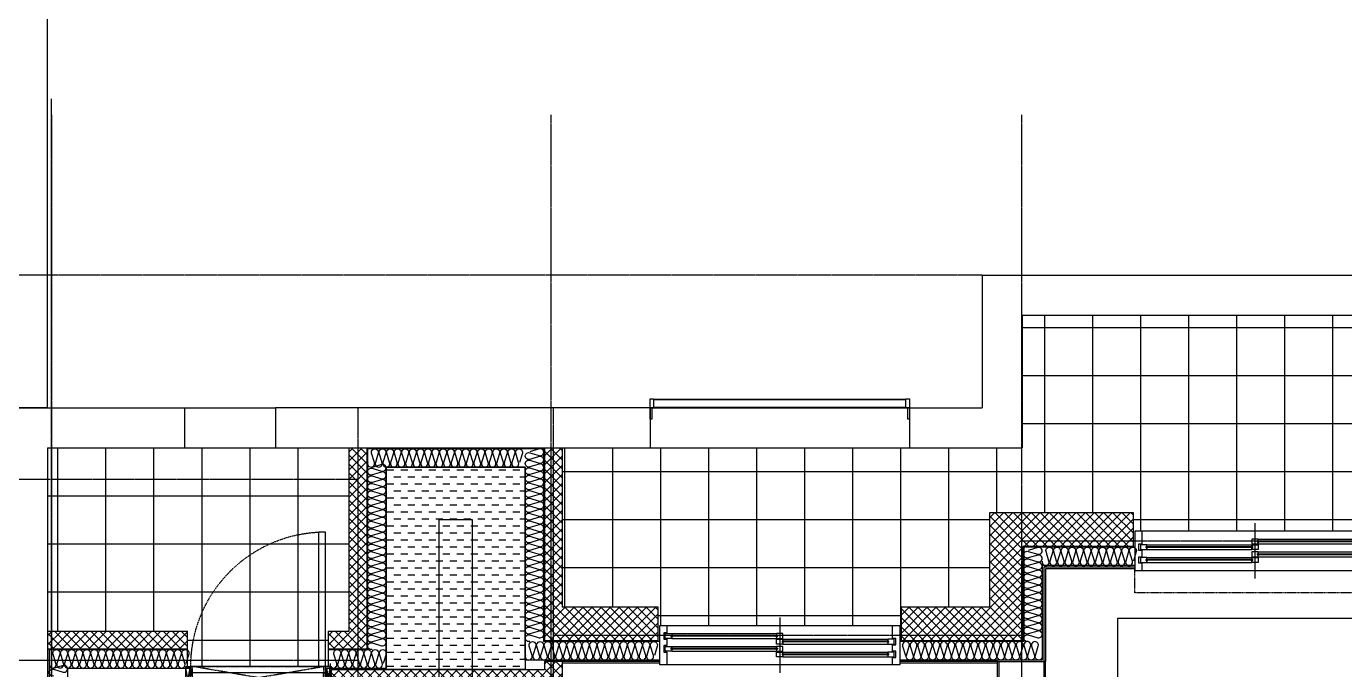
# Model space of a CAD drawing. Header units: millimetres. Extents: x 18456 to 179493, y -203649 to 469211.
# Drawn here: x 123972 to 132209, y 202781 to 206799 of the extents above; entities that cross this region are included whole.
import ezdxf

# ---------------------------------------------------------------- set-up
doc = ezdxf.new("R2010")
doc.units = ezdxf.units.MM
for name, pattern in [('X-평면도(기본형)$0$CEN', [52.5, 50, -1, 0.5, -1]), ('X-평면도(기본형)$0$CENN', [6.3, 4, -1, 0.3, -1]), ('X-평면도(기본형)$0$HID', [2.8, 1.8, -1]), ('X-평면도(기본형)$0$HID2', [7.5, 6, -1.5])]:
    doc.linetypes.add(name, pattern=pattern)
for name, color, linetype, true_color in [('X-평면도(기본형)$0$40HAT', 9, 'Continuous', 0x808080), ('X-평면도(기본형)$0$4ELE', 4, 'Continuous', 0x00ffff), ('X-평면도(기본형)$0$4GYP', 4, 'Continuous', 0x00ffff), ('X-평면도(기본형)$0$AHID', 5, 'X-평면도(기본형)$0$HID', 0x0000ff), ('X-평면도(기본형)$0$CEN', 1, 'X-평면도(기본형)$0$CEN', 0xff0000), ('X-평면도(기본형)$0$DOOR', 4, 'Continuous', 0x00ffff), ('X-평면도(기본형)$0$ETC', 9, 'Continuous', 0x808080), ('X-평면도(기본형)$0$FIN', 9, 'Continuous', 0x808080), ('X-평면도(기본형)$0$INS', 9, 'Continuous', 0x808080), ('X-평면도(기본형)$0$INSUL', 9, 'Continuous', 0x808080), ('X-평면도(기본형)$0$TIL', 5, 'Continuous', 0x0000ff), ('X-평면도(기본형)$0$UIS', 7, 'X-평면도(기본형)$0$HID2', 0x000000), ('X-평면도(기본형)$0$W1', 2, 'Continuous', 0xffff00), ('X-평면도(기본형)$0$W2', 3, 'Continuous', 0x00ff00), ('X-평면도(기본형)$0$WID', 4, 'Continuous', 0x00ffff), ('X-평면도(기본형)$0$설비OPEN', 9, 'Continuous', 0x808080)]:
    doc.layers.add(name, color=color, linetype=linetype, true_color=true_color)
pattern_1 = [(315, (-175757.42, 45286.295), (28.2842712, 28.2842712), []), (45, (-175757.42, 45286.295), (-28.2842712, 28.2842712), [])]

# ---------------------------------------------------------------- blocks, each defined once
blk = doc.blocks.new('X-평면도(기본형)$0$DW1500')
at = {"layer": 'X-평면도(기본형)$0$WID', "color": 8, "true_color": 0x808080}
for p, q in [((1455, 0), (45, 0)), ((766.5, -63), (1428.5, -63)), ((766.5, -63), (766.5, -67)), ((766.5, -67), (1428.5, -67)), ((1428.5, -63), (1428.5, -67)), ((71.5, -98), (733.5, -98)), ((71.5, -98), (71.5, -102)), ((71.5, -102), (733.5, -102)), ((733.5, -98), (733.5, -102)), ((766.5, -143), (1428.5, -143)), ((766.5, -143), (766.5, -147)), ((766.5, -147), (1428.5, -147)), ((1428.5, -143), (1428.5, -147)), ((45, -245), (1455, -245)), ((71.5, -178), (733.5, -178)), ((71.5, -178), (71.5, -182)), ((71.5, -182), (733.5, -182)), ((733.5, -178), (733.5, -182))]:
    blk.add_line(p, q, dxfattribs=at)
at = {"layer": 'X-평면도(기본형)$0$WID', "color": 1, "true_color": 0xff0000}
blk.add_line((750, 50), (750, -295), dxfattribs=at)
at = {"layer": 'X-평면도(기본형)$0$WID'}
for p, q in [((1425, -50), (770, -50)), ((1425, -80), (770, -80)), ((730, -85), (75, -85)), ((730, -115), (75, -115)), ((1425, -130), (770, -130)), ((1425, -160), (770, -160)), ((730, -165), (75, -165)), ((730, -195), (75, -195))]:
    blk.add_line(p, q, dxfattribs=at)
for points in [[(0, -245), (45, -245), (45, -200), (25, -200), (25, -160), (45, -160), (45, -120), (25, -120), (25, -80), (45, -80), (45, 0), (0, 0)], [(1500, 0), (1455, 0), (1455, -45), (1475, -45), (1475, -85), (1455, -85), (1455, -125), (1475, -125), (1475, -165), (1455, -165), (1455, -245), (1500, -245)], [(770, -80), (730, -80), (730, -50), (770, -50), (770, -60), (764.5, -61.8), (764.5, -68.2), (770, -70)], [(1425, -80), (1465, -80), (1465, -50), (1425, -50), (1425, -60), (1430.5, -61.8), (1430.5, -68.2), (1425, -70)], [(75, -115), (35, -115), (35, -85), (75, -85), (75, -95), (69.5, -96.8), (69.5, -103.2), (75, -105)], [(730, -115), (770, -115), (770, -85), (730, -85), (730, -95), (735.5, -96.8), (735.5, -103.2), (730, -105)], [(770, -160), (730, -160), (730, -130), (770, -130), (770, -140), (764.5, -141.8), (764.5, -148.2), (770, -150)], [(1425, -160), (1465, -160), (1465, -130), (1425, -130), (1425, -140), (1430.5, -141.8), (1430.5, -148.2), (1425, -150)], [(75, -195), (35, -195), (35, -165), (75, -165), (75, -175), (69.5, -176.8), (69.5, -183.2), (75, -185)], [(730, -195), (770, -195), (770, -165), (730, -165), (730, -175), (735.5, -176.8), (735.5, -183.2), (730, -185)]]:
    blk.add_lwpolyline(points, close=True, dxfattribs=at)
at = {"layer": 'X-평면도(기본형)$0$WID', "color": 8, "true_color": 0x808080}
for points in [[(770, -59.2), (772.7, -60.6), (773.3, -61.6), (773.8, -63)], [(770, -70.8), (772.7, -69.4), (773.3, -68.4), (773.8, -67)], [(1425, -59.2), (1422.3, -60.6), (1421.7, -61.6), (1421.2, -63)], [(1425, -70.8), (1422.3, -69.4), (1421.7, -68.4), (1421.2, -67)], [(75, -94.2), (77.7, -95.6), (78.3, -96.6), (78.8, -98)], [(75, -105.8), (77.7, -104.4), (78.3, -103.4), (78.8, -102)], [(730, -94.2), (727.3, -95.6), (726.7, -96.6), (726.2, -98)], [(730, -105.8), (727.3, -104.4), (726.7, -103.4), (726.2, -102)], [(770, -139.2), (772.7, -140.6), (773.3, -141.6), (773.8, -143)], [(770, -150.8), (772.7, -149.4), (773.3, -148.4), (773.8, -147)], [(1425, -139.2), (1422.3, -140.6), (1421.7, -141.6), (1421.2, -143)], [(1425, -150.8), (1422.3, -149.4), (1421.7, -148.4), (1421.2, -147)], [(75, -174.2), (77.7, -175.6), (78.3, -176.6), (78.8, -178)], [(75, -185.8), (77.7, -184.4), (78.3, -183.4), (78.8, -182)], [(730, -174.2), (727.3, -175.6), (726.7, -176.6), (726.2, -178)], [(730, -185.8), (727.3, -184.4), (726.7, -183.4), (726.2, -182)]]:
    blk.add_lwpolyline(points, dxfattribs=at)
blk = doc.blocks.new('U268 (X-평면도(기본형)$0$ins-l)')
at = {"layer": 'X-평면도(기본형)$0$INSUL', "color": 8, "true_color": 0x808080}
for p, q in [((36.9, 24.2), (21.4, 75.8)), ((57.5, 75.8), (42, 24.2)), ((78.1, 24.2), (62.6, 75.8)), ((98.7, 75.8), (83.2, 24.2)), ((119.3, 24.2), (103.8, 75.8)), ((139.9, 75.8), (124.5, 24.2)), ((160.5, 24.2), (145.1, 75.8)), ((181.1, 75.8), (165.7, 24.2)), ((201.7, 24.2), (186.3, 75.8)), ((222.3, 75.8), (206.9, 24.2)), ((243, 24.2), (227.5, 75.8)), ((263.6, 75.8), (248.1, 24.2)), ((284.2, 24.2), (268.7, 75.8)), ((304.8, 75.8), (289.3, 24.2)), ((325.4, 24.2), (309.9, 75.8)), ((346, 75.8), (330.6, 24.2)), ((366.6, 24.2), (351.2, 75.8)), ((387.2, 75.8), (371.8, 24.2)), ((407.8, 24.2), (392.4, 75.8)), ((428.4, 75.8), (413, 24.2)), ((449.1, 24.2), (433.6, 75.8)), ((469.7, 75.8), (454.2, 24.2)), ((490.3, 24.2), (474.8, 75.8)), ((510.9, 75.8), (495.4, 24.2)), ((531.5, 24.2), (516, 75.8)), ((552.1, 75.8), (536.6, 24.2)), ((572.7, 24.2), (557.3, 75.8)), ((593.3, 75.8), (577.9, 24.2)), ((613.9, 24.2), (598.5, 75.8)), ((634.5, 75.8), (619.1, 24.2)), ((655.2, 24.2), (639.7, 75.8)), ((675.8, 75.8), (660.3, 24.2)), ((696.4, 24.2), (680.9, 75.8)), ((717, 75.8), (701.5, 24.2)), ((737.6, 24.2), (722.1, 75.8)), ((758.2, 75.8), (742.7, 24.2))]:
    blk.add_line(p, q, dxfattribs=at)
at = {"layer": 'X-평면도(기본형)$0$INSUL', "color": 8, "true_color": 0x808080, "extrusion": (0, 0, -1)}
for centre in [(-39.4, 81.2), (-80.7, 81.2), (-121.9, 81.2), (-163.1, 81.2), (-204.3, 81.2), (-245.5, 81.2), (-286.8, 81.2), (-328, 81.2), (-369.2, 81.2), (-410.4, 81.2), (-451.6, 81.2), (-492.9, 81.2), (-534.1, 81.2), (-575.3, 81.2), (-616.5, 81.2), (-657.7, 81.2), (-699, 81.2), (-740.2, 81.2)]:
    blk.add_arc(centre, 18.8, 343.30076, 196.69924, dxfattribs=at)
at = {"layer": 'X-평면도(기본형)$0$INSUL', "color": 8, "true_color": 0x808080}
for centre in [(18.8, 18.8), (60, 18.8), (101.3, 18.8), (142.5, 18.8), (183.7, 18.8), (224.9, 18.8), (266.1, 18.8), (307.4, 18.8), (348.6, 18.8), (389.8, 18.8), (431, 18.8), (472.2, 18.8), (513.5, 18.8), (554.7, 18.8), (595.9, 18.8), (637.1, 18.8), (678.3, 18.8), (719.6, 18.8)]:
    blk.add_arc(centre, 18.8, 163.30076, 16.69924, dxfattribs=at)
blk = doc.blocks.new('U267 (X-평면도(기본형)$0$ins-l)')
at = {"layer": 'X-평면도(기본형)$0$INSUL', "color": 8, "true_color": 0x808080}
for p, q in [((36.9, 24.2), (21.4, 75.8)), ((57.5, 75.8), (42, 24.2)), ((78.1, 24.2), (62.6, 75.8)), ((98.7, 75.8), (83.2, 24.2)), ((119.3, 24.2), (103.8, 75.8)), ((139.9, 75.8), (124.5, 24.2)), ((160.5, 24.2), (145.1, 75.8)), ((181.1, 75.8), (165.7, 24.2)), ((201.7, 24.2), (186.3, 75.8)), ((222.3, 75.8), (206.9, 24.2)), ((243, 24.2), (227.5, 75.8)), ((263.6, 75.8), (248.1, 24.2)), ((284.2, 24.2), (268.7, 75.8)), ((304.8, 75.8), (289.3, 24.2))]:
    blk.add_line(p, q, dxfattribs=at)
at = {"layer": 'X-평면도(기본형)$0$INSUL', "color": 8, "true_color": 0x808080, "extrusion": (0, 0, -1)}
for centre in [(-39.4, 81.2), (-80.7, 81.2), (-121.9, 81.2), (-163.1, 81.2), (-204.3, 81.2), (-245.5, 81.2), (-286.8, 81.2)]:
    blk.add_arc(centre, 18.8, 343.30076, 196.69924, dxfattribs=at)
at = {"layer": 'X-평면도(기본형)$0$INSUL', "color": 8, "true_color": 0x808080}
for centre in [(18.8, 18.8), (60, 18.8), (101.3, 18.8), (142.5, 18.8), (183.7, 18.8), (224.9, 18.8), (266.1, 18.8)]:
    blk.add_arc(centre, 18.8, 163.30076, 16.69924, dxfattribs=at)
blk = doc.blocks.new('U144 (X-평면도(기본형)$0$ins-l)')
at = {"layer": 'X-평면도(기본형)$0$INSUL', "color": 8, "true_color": 0x808080}
for p, q in [((36.9, 24.2), (21.4, 75.8)), ((57.5, 75.8), (42, 24.2)), ((78.1, 24.2), (62.6, 75.8)), ((98.7, 75.8), (83.2, 24.2)), ((119.3, 24.2), (103.8, 75.8)), ((139.9, 75.8), (124.5, 24.2)), ((160.5, 24.2), (145.1, 75.8)), ((181.1, 75.8), (165.7, 24.2)), ((201.7, 24.2), (186.3, 75.8)), ((222.3, 75.8), (206.9, 24.2)), ((243, 24.2), (227.5, 75.8)), ((263.6, 75.8), (248.1, 24.2)), ((284.2, 24.2), (268.7, 75.8)), ((304.8, 75.8), (289.3, 24.2)), ((325.4, 24.2), (309.9, 75.8)), ((346, 75.8), (330.6, 24.2)), ((366.6, 24.2), (351.2, 75.8)), ((387.2, 75.8), (371.8, 24.2)), ((407.8, 24.2), (392.4, 75.8)), ((428.4, 75.8), (413, 24.2)), ((449.1, 24.2), (433.6, 75.8)), ((469.7, 75.8), (454.2, 24.2)), ((490.3, 24.2), (474.8, 75.8)), ((510.9, 75.8), (495.4, 24.2)), ((531.5, 24.2), (516, 75.8)), ((552.1, 75.8), (536.6, 24.2)), ((572.7, 24.2), (557.3, 75.8)), ((593.3, 75.8), (577.9, 24.2)), ((613.9, 24.2), (598.5, 75.8)), ((634.5, 75.8), (619.1, 24.2)), ((655.2, 24.2), (639.7, 75.8)), ((675.8, 75.8), (660.3, 24.2)), ((696.4, 24.2), (680.9, 75.8)), ((717, 75.8), (701.5, 24.2)), ((737.6, 24.2), (722.1, 75.8)), ((758.2, 75.8), (742.7, 24.2)), ((778.8, 24.2), (763.4, 75.8)), ((799.4, 75.8), (784, 24.2)), ((820, 24.2), (804.6, 75.8)), ((840.6, 75.8), (825.2, 24.2)), ((861.3, 24.2), (845.8, 75.8)), ((881.9, 75.8), (866.4, 24.2)), ((902.5, 24.2), (887, 75.8)), ((923.1, 75.8), (907.6, 24.2)), ((943.7, 24.2), (928.2, 75.8)), ((964.3, 75.8), (948.8, 24.2)), ((984.9, 24.2), (969.5, 75.8)), ((1005.5, 75.8), (990.1, 24.2))]:
    blk.add_line(p, q, dxfattribs=at)
at = {"layer": 'X-평면도(기본형)$0$INSUL', "color": 8, "true_color": 0x808080, "extrusion": (0, 0, -1)}
for centre in [(-39.4, 81.2), (-80.7, 81.2), (-121.9, 81.2), (-163.1, 81.2), (-204.3, 81.2), (-245.5, 81.2), (-286.8, 81.2), (-328, 81.2), (-369.2, 81.2), (-410.4, 81.2), (-451.6, 81.2), (-492.9, 81.2), (-534.1, 81.2), (-575.3, 81.2), (-616.5, 81.2), (-657.7, 81.2), (-699, 81.2), (-740.2, 81.2), (-781.4, 81.2), (-822.6, 81.2), (-863.8, 81.2), (-905.1, 81.2), (-946.3, 81.2), (-987.5, 81.2)]:
    blk.add_arc(centre, 18.8, 343.30076, 196.69924, dxfattribs=at)
at = {"layer": 'X-평면도(기본형)$0$INSUL', "color": 8, "true_color": 0x808080}
for centre in [(18.8, 18.8), (60, 18.8), (101.3, 18.8), (142.5, 18.8), (183.7, 18.8), (224.9, 18.8), (266.1, 18.8), (307.4, 18.8), (348.6, 18.8), (389.8, 18.8), (431, 18.8), (472.2, 18.8), (513.5, 18.8), (554.7, 18.8), (595.9, 18.8), (637.1, 18.8), (678.3, 18.8), (719.6, 18.8), (760.8, 18.8), (802, 18.8), (843.2, 18.8), (884.4, 18.8), (925.7, 18.8), (966.9, 18.8)]:
    blk.add_arc(centre, 18.8, 163.30076, 16.69924, dxfattribs=at)
blk = doc.blocks.new('U128 (X-평면도(기본형)$0$ins-l)')
at = {"layer": 'X-평면도(기본형)$0$INSUL', "color": 8, "true_color": 0x808080}
for p, q in [((36.9, 24.2), (21.4, 75.8)), ((57.5, 75.8), (42, 24.2)), ((78.1, 24.2), (62.6, 75.8)), ((98.7, 75.8), (83.2, 24.2)), ((119.3, 24.2), (103.8, 75.8)), ((139.9, 75.8), (124.5, 24.2)), ((160.5, 24.2), (145.1, 75.8)), ((181.1, 75.8), (165.7, 24.2)), ((201.7, 24.2), (186.3, 75.8)), ((222.3, 75.8), (206.9, 24.2)), ((243, 24.2), (227.5, 75.8)), ((263.6, 75.8), (248.1, 24.2)), ((284.2, 24.2), (268.7, 75.8)), ((304.8, 75.8), (289.3, 24.2)), ((325.4, 24.2), (309.9, 75.8)), ((346, 75.8), (330.6, 24.2)), ((366.6, 24.2), (351.2, 75.8)), ((387.2, 75.8), (371.8, 24.2)), ((407.8, 24.2), (392.4, 75.8)), ((428.4, 75.8), (413, 24.2)), ((449.1, 24.2), (433.6, 75.8)), ((469.7, 75.8), (454.2, 24.2)), ((490.3, 24.2), (474.8, 75.8)), ((510.9, 75.8), (495.4, 24.2)), ((531.5, 24.2), (516, 75.8)), ((552.1, 75.8), (536.6, 24.2)), ((572.7, 24.2), (557.3, 75.8)), ((593.3, 75.8), (577.9, 24.2)), ((613.9, 24.2), (598.5, 75.8)), ((634.5, 75.8), (619.1, 24.2)), ((655.2, 24.2), (639.7, 75.8)), ((675.8, 75.8), (660.3, 24.2)), ((696.4, 24.2), (680.9, 75.8)), ((717, 75.8), (701.5, 24.2)), ((737.6, 24.2), (722.1, 75.8)), ((758.2, 75.8), (742.7, 24.2)), ((778.8, 24.2), (763.4, 75.8)), ((799.4, 75.8), (784, 24.2)), ((820, 24.2), (804.6, 75.8)), ((840.6, 75.8), (825.2, 24.2))]:
    blk.add_line(p, q, dxfattribs=at)
at = {"layer": 'X-평면도(기본형)$0$INSUL', "color": 8, "true_color": 0x808080, "extrusion": (0, 0, -1)}
for centre in [(-39.4, 81.2), (-80.7, 81.2), (-121.9, 81.2), (-163.1, 81.2), (-204.3, 81.2), (-245.5, 81.2), (-286.8, 81.2), (-328, 81.2), (-369.2, 81.2), (-410.4, 81.2), (-451.6, 81.2), (-492.9, 81.2), (-534.1, 81.2), (-575.3, 81.2), (-616.5, 81.2), (-657.7, 81.2), (-699, 81.2), (-740.2, 81.2), (-781.4, 81.2), (-822.6, 81.2)]:
    blk.add_arc(centre, 18.8, 343.30076, 196.69924, dxfattribs=at)
at = {"layer": 'X-평면도(기본형)$0$INSUL', "color": 8, "true_color": 0x808080}
for centre in [(18.8, 18.8), (60, 18.8), (101.3, 18.8), (142.5, 18.8), (183.7, 18.8), (224.9, 18.8), (266.1, 18.8), (307.4, 18.8), (348.6, 18.8), (389.8, 18.8), (431, 18.8), (472.2, 18.8), (513.5, 18.8), (554.7, 18.8), (595.9, 18.8), (637.1, 18.8), (678.3, 18.8), (719.6, 18.8), (760.8, 18.8), (802, 18.8)]:
    blk.add_arc(centre, 18.8, 163.30076, 16.69924, dxfattribs=at)
blk = doc.blocks.new('U143 (X-평면도(기본형)$0$ins-l)')
at = {"layer": 'X-평면도(기본형)$0$INSUL', "color": 8, "true_color": 0x808080}
for p, q in [((36.9, 24.2), (21.4, 75.8)), ((57.5, 75.8), (42, 24.2)), ((78.1, 24.2), (62.6, 75.8)), ((98.7, 75.8), (83.2, 24.2)), ((119.3, 24.2), (103.8, 75.8)), ((139.9, 75.8), (124.5, 24.2)), ((160.5, 24.2), (145.1, 75.8)), ((181.1, 75.8), (165.7, 24.2)), ((201.7, 24.2), (186.3, 75.8)), ((222.3, 75.8), (206.9, 24.2)), ((243, 24.2), (227.5, 75.8)), ((263.6, 75.8), (248.1, 24.2)), ((284.2, 24.2), (268.7, 75.8)), ((304.8, 75.8), (289.3, 24.2)), ((325.4, 24.2), (309.9, 75.8)), ((346, 75.8), (330.6, 24.2)), ((366.6, 24.2), (351.2, 75.8)), ((387.2, 75.8), (371.8, 24.2)), ((407.8, 24.2), (392.4, 75.8)), ((428.4, 75.8), (413, 24.2)), ((449.1, 24.2), (433.6, 75.8)), ((469.7, 75.8), (454.2, 24.2)), ((490.3, 24.2), (474.8, 75.8)), ((510.9, 75.8), (495.4, 24.2)), ((531.5, 24.2), (516, 75.8)), ((552.1, 75.8), (536.6, 24.2)), ((572.7, 24.2), (557.3, 75.8)), ((593.3, 75.8), (577.9, 24.2)), ((613.9, 24.2), (598.5, 75.8)), ((634.5, 75.8), (619.1, 24.2)), ((655.2, 24.2), (639.7, 75.8)), ((675.8, 75.8), (660.3, 24.2)), ((696.4, 24.2), (680.9, 75.8)), ((717, 75.8), (701.5, 24.2)), ((737.6, 24.2), (722.1, 75.8)), ((758.2, 75.8), (742.7, 24.2)), ((778.8, 24.2), (763.4, 75.8)), ((799.4, 75.8), (784, 24.2)), ((820, 24.2), (804.6, 75.8)), ((840.6, 75.8), (825.2, 24.2)), ((861.3, 24.2), (845.8, 75.8)), ((881.9, 75.8), (866.4, 24.2)), ((902.5, 24.2), (887, 75.8)), ((923.1, 75.8), (907.6, 24.2)), ((943.7, 24.2), (928.2, 75.8)), ((964.3, 75.8), (948.8, 24.2)), ((984.9, 24.2), (969.5, 75.8)), ((1005.5, 75.8), (990.1, 24.2)), ((1026.1, 24.2), (1010.7, 75.8)), ((1046.7, 75.8), (1031.3, 24.2))]:
    blk.add_line(p, q, dxfattribs=at)
at = {"layer": 'X-평면도(기본형)$0$INSUL', "color": 8, "true_color": 0x808080, "extrusion": (0, 0, -1)}
for centre in [(-39.4, 81.2), (-80.7, 81.2), (-121.9, 81.2), (-163.1, 81.2), (-204.3, 81.2), (-245.5, 81.2), (-286.8, 81.2), (-328, 81.2), (-369.2, 81.2), (-410.4, 81.2), (-451.6, 81.2), (-492.9, 81.2), (-534.1, 81.2), (-575.3, 81.2), (-616.5, 81.2), (-657.7, 81.2), (-699, 81.2), (-740.2, 81.2), (-781.4, 81.2), (-822.6, 81.2), (-863.8, 81.2), (-905.1, 81.2), (-946.3, 81.2), (-987.5, 81.2), (-1028.7, 81.2)]:
    blk.add_arc(centre, 18.8, 343.30076, 196.69924, dxfattribs=at)
at = {"layer": 'X-평면도(기본형)$0$INSUL', "color": 8, "true_color": 0x808080}
for centre in [(18.8, 18.8), (60, 18.8), (101.3, 18.8), (142.5, 18.8), (183.7, 18.8), (224.9, 18.8), (266.1, 18.8), (307.4, 18.8), (348.6, 18.8), (389.8, 18.8), (431, 18.8), (472.2, 18.8), (513.5, 18.8), (554.7, 18.8), (595.9, 18.8), (637.1, 18.8), (678.3, 18.8), (719.6, 18.8), (760.8, 18.8), (802, 18.8), (843.2, 18.8), (884.4, 18.8), (925.7, 18.8), (966.9, 18.8), (1008.1, 18.8)]:
    blk.add_arc(centre, 18.8, 163.30076, 16.69924, dxfattribs=at)
blk = doc.blocks.new('X-평면도(기본형)$0$pd900')
at = {"layer": 'X-평면도(기본형)$0$DOOR', "color": 1, "true_color": 0xff0000}
for p, q in [((23, 0), (0, 130)), ((23, 130), (0, 0)), ((877, 0), (900, 130)), ((877, 130), (900, 0))]:
    blk.add_line(p, q, dxfattribs=at)
at = {"layer": 'X-평면도(기본형)$0$DOOR'}
for p, q in [((30, 140), (870, 140)), ((30, 100), (870, 100))]:
    blk.add_line(p, q, dxfattribs=at)
at = {"layer": 'X-평면도(기본형)$0$DOOR', "color": 1, "linetype": 'X-평면도(기본형)$0$HID', "true_color": 0xff0000}
for p, q in [((40, 0), (860, 140)), ((860, 0), (40, 140))]:
    blk.add_line(p, q, dxfattribs=at)
at = {"layer": 'X-평면도(기본형)$0$DOOR', "color": 6, "true_color": 0xff00ff}
blk.add_lwpolyline([(30, 140), (70, 140), (70, 980), (30, 980)], close=True, dxfattribs=at)
at = {"layer": 'X-평면도(기본형)$0$DOOR'}
for points in [[(0, 130), (0, 140), (30, 140), (30, 85), (25, 85), (25, 130)], [(0, 0), (0, 130), (23, 130), (23, 0)], [(40, 100), (30, 100), (30, 80), (25, 80), (25, 0), (30, 0), (30, 10), (40, 10)], [(860, 100), (870, 100), (870, 80), (875, 80), (875, 0), (870, 0), (870, 10), (860, 10)], [(900, 130), (900, 140), (870, 140), (870, 85), (875, 85), (875, 130)], [(900, 0), (900, 130), (877, 130), (877, 0)], [(0, 0), (40, 0), (40, -12), (0, -12)], [(860, 0), (900, 0), (900, -12), (860, -12)]]:
    blk.add_lwpolyline(points, close=True, dxfattribs=at)
at = {"layer": 'X-평면도(기본형)$0$DOOR', "color": 1, "linetype": 'X-평면도(기본형)$0$HID', "true_color": 0xff0000}
blk.add_lwpolyline([(40, 0), (860, 0), (860, 140), (40, 140)], close=True, dxfattribs=at)
at = {"layer": 'X-평면도(기본형)$0$DOOR', "color": 1, "linetype": 'X-평면도(기본형)$0$CENN', "ltscale": 2, "true_color": 0xff0000}
blk.add_arc((30, 140), 840, 0, 87.2706, dxfattribs=at)
blk = doc.blocks.new('U139 (X-평면도(기본형)$0$ins-l)')
at = {"layer": 'X-평면도(기본형)$0$INSUL', "color": 8, "true_color": 0x808080}
for p, q in [((6549.6, 24.2), (6534.1, 75.8)), ((6570.2, 75.8), (6554.7, 24.2))]:
    blk.add_line(p, q, dxfattribs=at)
at = {"layer": 'X-평면도(기본형)$0$INSUL', "color": 8, "true_color": 0x808080, "extrusion": (0, 0, -1)}
blk.add_arc((-6552.1, 81.2), 18.8, 343.30076, 196.69924, dxfattribs=at)
at = {"layer": 'X-평면도(기본형)$0$INSUL', "color": 8, "true_color": 0x808080}
blk.add_arc((6531.5, 18.8), 18.8, 163.30076, 16.69924, dxfattribs=at)
blk = doc.blocks.new('U140 (X-평면도(기본형)$0$ins-l)')
at = {"layer": 'X-평면도(기본형)$0$INSUL', "color": 8, "true_color": 0x808080}
for p, q in [((36.9, 24.2), (21.4, 75.8)), ((57.5, 75.8), (42, 24.2)), ((78.1, 24.2), (62.6, 75.8)), ((98.7, 75.8), (83.2, 24.2)), ((119.3, 24.2), (103.8, 75.8)), ((139.9, 75.8), (124.5, 24.2)), ((160.5, 24.2), (145.1, 75.8)), ((181.1, 75.8), (165.7, 24.2)), ((201.7, 24.2), (186.3, 75.8)), ((222.3, 75.8), (206.9, 24.2)), ((243, 24.2), (227.5, 75.8)), ((263.6, 75.8), (248.1, 24.2)), ((284.2, 24.2), (268.7, 75.8)), ((304.8, 75.8), (289.3, 24.2)), ((325.4, 24.2), (309.9, 75.8)), ((346, 75.8), (330.6, 24.2)), ((366.6, 24.2), (351.2, 75.8)), ((387.2, 75.8), (371.8, 24.2)), ((407.8, 24.2), (392.4, 75.8)), ((428.4, 75.8), (413, 24.2)), ((449.1, 24.2), (433.6, 75.8)), ((469.7, 75.8), (454.2, 24.2)), ((490.3, 24.2), (474.8, 75.8)), ((510.9, 75.8), (495.4, 24.2))]:
    blk.add_line(p, q, dxfattribs=at)
at = {"layer": 'X-평면도(기본형)$0$INSUL', "color": 8, "true_color": 0x808080, "extrusion": (0, 0, -1)}
for centre in [(-39.4, 81.2), (-80.7, 81.2), (-121.9, 81.2), (-163.1, 81.2), (-204.3, 81.2), (-245.5, 81.2), (-286.8, 81.2), (-328, 81.2), (-369.2, 81.2), (-410.4, 81.2), (-451.6, 81.2), (-492.9, 81.2)]:
    blk.add_arc(centre, 18.8, 343.30076, 196.69924, dxfattribs=at)
at = {"layer": 'X-평면도(기본형)$0$INSUL', "color": 8, "true_color": 0x808080}
for centre in [(18.8, 18.8), (60, 18.8), (101.3, 18.8), (142.5, 18.8), (183.7, 18.8), (224.9, 18.8), (266.1, 18.8), (307.4, 18.8), (348.6, 18.8), (389.8, 18.8), (431, 18.8), (472.2, 18.8)]:
    blk.add_arc(centre, 18.8, 163.30076, 16.69924, dxfattribs=at)
blk = doc.blocks.new('U105 (X-평면도(기본형)$0$ins-l)')
at = {"layer": 'X-평면도(기본형)$0$INSUL', "color": 8, "true_color": 0x808080}
for p, q in [((36.9, 24.2), (21.4, 75.8)), ((57.5, 75.8), (42, 24.2)), ((78.1, 24.2), (62.6, 75.8)), ((98.7, 75.8), (83.2, 24.2)), ((119.3, 24.2), (103.8, 75.8)), ((139.9, 75.8), (124.5, 24.2)), ((160.5, 24.2), (145.1, 75.8)), ((181.1, 75.8), (165.7, 24.2)), ((201.7, 24.2), (186.3, 75.8)), ((222.3, 75.8), (206.9, 24.2)), ((243, 24.2), (227.5, 75.8)), ((263.6, 75.8), (248.1, 24.2)), ((284.2, 24.2), (268.7, 75.8)), ((304.8, 75.8), (289.3, 24.2)), ((325.4, 24.2), (309.9, 75.8)), ((346, 75.8), (330.6, 24.2)), ((366.6, 24.2), (351.2, 75.8)), ((387.2, 75.8), (371.8, 24.2)), ((407.8, 24.2), (392.4, 75.8)), ((428.4, 75.8), (413, 24.2)), ((449.1, 24.2), (433.6, 75.8)), ((469.7, 75.8), (454.2, 24.2)), ((490.3, 24.2), (474.8, 75.8)), ((510.9, 75.8), (495.4, 24.2))]:
    blk.add_line(p, q, dxfattribs=at)
at = {"layer": 'X-평면도(기본형)$0$INSUL', "color": 8, "true_color": 0x808080, "extrusion": (0, 0, -1)}
for centre in [(-39.4, 81.2), (-80.7, 81.2), (-121.9, 81.2), (-163.1, 81.2), (-204.3, 81.2), (-245.5, 81.2), (-286.8, 81.2), (-328, 81.2), (-369.2, 81.2), (-410.4, 81.2), (-451.6, 81.2), (-492.9, 81.2)]:
    blk.add_arc(centre, 18.8, 343.30076, 196.69924, dxfattribs=at)
at = {"layer": 'X-평면도(기본형)$0$INSUL', "color": 8, "true_color": 0x808080}
for centre in [(18.8, 18.8), (60, 18.8), (101.3, 18.8), (142.5, 18.8), (183.7, 18.8), (224.9, 18.8), (266.1, 18.8), (307.4, 18.8), (348.6, 18.8), (389.8, 18.8), (431, 18.8), (472.2, 18.8)]:
    blk.add_arc(centre, 18.8, 163.30076, 16.69924, dxfattribs=at)
blk = doc.blocks.new('U152 (X-평면도(기본형)$0$ins-l)')
at = {"layer": 'X-평면도(기본형)$0$INSUL', "color": 8, "true_color": 0x808080}
for p, q in [((36.9, 24.2), (21.4, 75.8)), ((57.5, 75.8), (42, 24.2)), ((78.1, 24.2), (62.6, 75.8)), ((98.7, 75.8), (83.2, 24.2)), ((119.3, 24.2), (103.8, 75.8)), ((139.9, 75.8), (124.5, 24.2)), ((160.5, 24.2), (145.1, 75.8)), ((181.1, 75.8), (165.7, 24.2)), ((201.7, 24.2), (186.3, 75.8)), ((222.3, 75.8), (206.9, 24.2)), ((243, 24.2), (227.5, 75.8)), ((263.6, 75.8), (248.1, 24.2)), ((284.2, 24.2), (268.7, 75.8)), ((304.8, 75.8), (289.3, 24.2)), ((325.4, 24.2), (309.9, 75.8)), ((346, 75.8), (330.6, 24.2)), ((366.6, 24.2), (351.2, 75.8)), ((387.2, 75.8), (371.8, 24.2)), ((407.8, 24.2), (392.4, 75.8)), ((428.4, 75.8), (413, 24.2)), ((449.1, 24.2), (433.6, 75.8)), ((469.7, 75.8), (454.2, 24.2)), ((490.3, 24.2), (474.8, 75.8)), ((510.9, 75.8), (495.4, 24.2)), ((531.5, 24.2), (516, 75.8)), ((552.1, 75.8), (536.6, 24.2)), ((572.7, 24.2), (557.3, 75.8)), ((593.3, 75.8), (577.9, 24.2)), ((613.9, 24.2), (598.5, 75.8)), ((634.5, 75.8), (619.1, 24.2)), ((655.2, 24.2), (639.7, 75.8)), ((675.8, 75.8), (660.3, 24.2)), ((696.4, 24.2), (680.9, 75.8)), ((717, 75.8), (701.5, 24.2)), ((737.6, 24.2), (722.1, 75.8)), ((758.2, 75.8), (742.7, 24.2))]:
    blk.add_line(p, q, dxfattribs=at)
at = {"layer": 'X-평면도(기본형)$0$INSUL', "color": 8, "true_color": 0x808080, "extrusion": (0, 0, -1)}
for centre in [(-39.4, 81.2), (-80.7, 81.2), (-121.9, 81.2), (-163.1, 81.2), (-204.3, 81.2), (-245.5, 81.2), (-286.8, 81.2), (-328, 81.2), (-369.2, 81.2), (-410.4, 81.2), (-451.6, 81.2), (-492.9, 81.2), (-534.1, 81.2), (-575.3, 81.2), (-616.5, 81.2), (-657.7, 81.2), (-699, 81.2), (-740.2, 81.2)]:
    blk.add_arc(centre, 18.8, 343.30076, 196.69924, dxfattribs=at)
at = {"layer": 'X-평면도(기본형)$0$INSUL', "color": 8, "true_color": 0x808080}
for centre in [(18.8, 18.8), (60, 18.8), (101.3, 18.8), (142.5, 18.8), (183.7, 18.8), (224.9, 18.8), (266.1, 18.8), (307.4, 18.8), (348.6, 18.8), (389.8, 18.8), (431, 18.8), (472.2, 18.8), (513.5, 18.8), (554.7, 18.8), (595.9, 18.8), (637.1, 18.8), (678.3, 18.8), (719.6, 18.8)]:
    blk.add_arc(centre, 18.8, 163.30076, 16.69924, dxfattribs=at)
blk = doc.blocks.new('U151 (X-평면도(기본형)$0$ins-l)')
at = {"layer": 'X-평면도(기본형)$0$INSUL', "color": 8, "true_color": 0x808080}
for p, q in [((36.9, 24.2), (21.4, 75.8)), ((57.5, 75.8), (42, 24.2)), ((78.1, 24.2), (62.6, 75.8)), ((98.7, 75.8), (83.2, 24.2)), ((119.3, 24.2), (103.8, 75.8)), ((139.9, 75.8), (124.5, 24.2)), ((160.5, 24.2), (145.1, 75.8)), ((181.1, 75.8), (165.7, 24.2)), ((201.7, 24.2), (186.3, 75.8)), ((222.3, 75.8), (206.9, 24.2)), ((243, 24.2), (227.5, 75.8)), ((263.6, 75.8), (248.1, 24.2)), ((284.2, 24.2), (268.7, 75.8)), ((304.8, 75.8), (289.3, 24.2)), ((325.4, 24.2), (309.9, 75.8)), ((346, 75.8), (330.6, 24.2)), ((366.6, 24.2), (351.2, 75.8)), ((387.2, 75.8), (371.8, 24.2)), ((407.8, 24.2), (392.4, 75.8)), ((428.4, 75.8), (413, 24.2)), ((449.1, 24.2), (433.6, 75.8)), ((469.7, 75.8), (454.2, 24.2)), ((490.3, 24.2), (474.8, 75.8)), ((510.9, 75.8), (495.4, 24.2)), ((531.5, 24.2), (516, 75.8)), ((552.1, 75.8), (536.6, 24.2)), ((572.7, 24.2), (557.3, 75.8)), ((593.3, 75.8), (577.9, 24.2)), ((613.9, 24.2), (598.5, 75.8)), ((634.5, 75.8), (619.1, 24.2)), ((655.2, 24.2), (639.7, 75.8)), ((675.8, 75.8), (660.3, 24.2)), ((696.4, 24.2), (680.9, 75.8)), ((717, 75.8), (701.5, 24.2))]:
    blk.add_line(p, q, dxfattribs=at)
at = {"layer": 'X-평면도(기본형)$0$INSUL', "color": 8, "true_color": 0x808080, "extrusion": (0, 0, -1)}
for centre in [(-39.4, 81.2), (-80.7, 81.2), (-121.9, 81.2), (-163.1, 81.2), (-204.3, 81.2), (-245.5, 81.2), (-286.8, 81.2), (-328, 81.2), (-369.2, 81.2), (-410.4, 81.2), (-451.6, 81.2), (-492.9, 81.2), (-534.1, 81.2), (-575.3, 81.2), (-616.5, 81.2), (-657.7, 81.2), (-699, 81.2)]:
    blk.add_arc(centre, 18.8, 343.30076, 196.69924, dxfattribs=at)
at = {"layer": 'X-평면도(기본형)$0$INSUL', "color": 8, "true_color": 0x808080}
for centre in [(18.8, 18.8), (60, 18.8), (101.3, 18.8), (142.5, 18.8), (183.7, 18.8), (224.9, 18.8), (266.1, 18.8), (307.4, 18.8), (348.6, 18.8), (389.8, 18.8), (431, 18.8), (472.2, 18.8), (513.5, 18.8), (554.7, 18.8), (595.9, 18.8), (637.1, 18.8), (678.3, 18.8)]:
    blk.add_arc(centre, 18.8, 163.30076, 16.69924, dxfattribs=at)
blk = doc.blocks.new('U165 (X-평면도(기본형)$0$ng)')
at = {"color": 0, "linetype": 'ByBlock', "lineweight": -2}
for p, q in [((-810, -103.5), (-810, 22.5)), ((-810, 22.5), (-800, 22.5)), ((-800, 22.5), (-800, -47.5)), ((800, 22.5), (810, 22.5)), ((800, -47.5), (800, 22.5)), ((810, 22.5), (810, -103.5)), ((-810, -47.5), (-788, -47.5)), ((-788, -47.5), (-788, -50.5)), ((788, -50.5), (-788, -50.5)), ((-788, -50.5), (-788, -100.5)), ((-788, -50.5), (788, -50.5)), ((788, -50.5), (788, -47.5)), ((788, -47.5), (810, -47.5)), ((788, -100.5), (788, -50.5)), ((-788, -103.5), (-810, -103.5)), ((-788, -100.5), (788, -100.5)), ((788, -100.5), (-788, -100.5)), ((-788, -100.5), (-788, -103.5)), ((788, -103.5), (788, -100.5)), ((810, -103.5), (788, -103.5))]:
    blk.add_line(p, q, dxfattribs=at)

msp = doc.modelspace()

# ---------------------------------------------------------------- hatches: boundary and pattern name
at = {"layer": 'X-평면도(기본형)$0$40HAT'}
h = msp.add_hatch(dxfattribs=at)
h.set_pattern_fill('H3', color=256, scale=40, style=0, pattern_type=2)
h.set_pattern_definition(pattern_1)
h.paths.add_polyline_path([(125859.2, 202910.6), (125859.2, 203020.6), (125989.2, 203020.6), (125989.2, 204165.6), (126099.2, 204165.6), (126099.2, 202910.6)], flags=0)
h = msp.add_hatch(dxfattribs=at)
h.set_pattern_fill('H3', color=256, scale=40, style=0, pattern_type=2)
h.set_pattern_definition(pattern_1)
h.paths.add_polyline_path([(127919.2, 202960.6), (127919.2, 203170.6), (127319.2, 203170.6), (127319.2, 204165.6), (127209.2, 204165.6), (127209.2, 202960.6)], flags=0)
h = msp.add_hatch(dxfattribs=at)
h.set_pattern_fill('H3', color=256, scale=40, style=0, pattern_type=2)
h.set_pattern_definition(pattern_1)
h.paths.add_polyline_path([(129439.2, 202960.6), (129439.2, 203170.6), (129989.2, 203170.6), (129989.2, 203760.6), (130889.2, 203760.6), (130889.2, 203550.6), (130199.2, 203550.6), (130199.2, 202960.6)], flags=0)
h = msp.add_hatch(dxfattribs=at)
h.set_pattern_fill('H3', color=256, scale=40, style=0, pattern_type=2)
h.set_pattern_definition(pattern_1)
h.paths.add_polyline_path([(124979.2, 202910.6), (124979.2, 203020.6), (124104.2, 203020.6), (124104.2, 202910.6)], flags=0)
h = msp.add_hatch(dxfattribs=at)
h.set_pattern_fill('H3', color=256, scale=40, style=0, pattern_type=2)
h.set_pattern_definition(pattern_1)
h.paths.add_polyline_path([(125879.2, 202690.6), (125879.2, 202780.6), (127209.2, 202780.6), (127209.2, 202830.6), (127319.2, 202830.6), (127319.2, 200600.6), (126639.2, 200600.6), (126639.2, 200720.6), (125979.2, 200720.6), (125979.2, 200810.6), (127209.2, 200810.6), (127209.2, 202690.6), (125879.2, 202690.6)], flags=0)
at = {"layer": 'X-평면도(기본형)$0$TIL'}
h = msp.add_hatch(dxfattribs=at)
h.set_pattern_fill('H3', color=256, scale=300, angle=45, style=0, pattern_type=2)
h.set_pattern_definition([(360, (-514064.77, 342617.86), (2e-13, 300), []), (90, (-514064.77, 342617.86), (-300, 9e-14), [])])
h.paths.add_polyline_path([(139049.2, 204995.6), (135699.2, 204995.6), (135699.2, 204100.6), (134949.2, 204100.6), (134949.2, 204995.6), (130194.2, 204995.6), (130194.2, 204165.6), (127319.2, 204165.6), (127319.2, 203170.6), (127919.2, 203170.6), (127919.2, 203055.6), (129439.2, 203055.6), (129439.2, 203170.6), (129989.2, 203170.6), (129989.2, 203760.6), (130889.2, 203760.6), (130889.2, 203645.6), (132409.2, 203645.6), (132409.2, 203760.6), (136079.2, 203760.6), (136079.2, 203645.6), (137599.2, 203645.6), (137599.2, 203760.6), (137999.2, 203760.6), (138149.2, 203760.6), (139049.2, 203760.6)], flags=0)
at = {"layer": 'X-평면도(기본형)$0$설비OPEN'}
h = msp.add_hatch(dxfattribs=at)
h.set_pattern_fill('DASH', color=256, scale=350, style=0, pattern_type=2)
h.set_pattern_definition([(0, (92624.19, 60615.57), (43.75, 43.75), [43.75, -43.75])])
h.paths.add_polyline_path([(127089.2, 202780.6), (126219.2, 202780.6), (126219.2, 204045.6), (127089.2, 204045.6)], flags=0)

# ---------------------------------------------------------------- linework, layer by layer
at = {"layer": 'X-평면도(기본형)$0$4ELE'}
for p, q in [((124959.2, 204415.6), (125529.2, 204415.6)), ((127869.2, 204415.6), (129489.2, 204415.6)), ((124959.2, 204165.6), (125529.2, 204165.6)), ((127869.2, 204165.6), (129489.2, 204165.6))]:
    msp.add_line(p, q, dxfattribs=at)
at = {"layer": 'X-평면도(기본형)$0$4GYP'}
for p, q in [((130329.2, 203420.6), (130329.2, 202830.6)), ((130899.2, 203420.6), (130329.2, 203420.6)), ((130339.2, 203410.6), (130339.2, 202830.6)), ((130899.2, 203410.6), (130339.2, 203410.6)), ((127929.2, 202830.6), (127319.2, 202830.6)), ((127929.2, 202820.6), (127319.2, 202820.6)), ((130039.2, 202830.6), (129429.2, 202830.6)), ((130039.2, 202820.6), (129429.2, 202820.6))]:
    msp.add_line(p, q, dxfattribs=at)
at = {"layer": 'X-평면도(기본형)$0$AHID'}
msp.add_lwpolyline([(132399.2, 203410.6), (132399.2, 203260.6), (130899.2, 203260.6), (130899.2, 203410.6)], dxfattribs=at)
at = {"layer": 'X-평면도(기본형)$0$CEN'}
for p, q in [((124129.2, 192425.6), (124129.2, 206345.6)), ((124129.2, 206245.6), (124129.2, 192425.6)), ((127249.2, 206245.6), (127249.2, 200490.6)), ((130189.2, 206245.6), (130189.2, 192425.6)), ((129944.2, 205245.6), (122704.2, 205245.6)), ((124104.2, 204415.6), (123454.2, 204415.6)), ((126044.2, 202650.6), (126044.2, 204415.6)), ((127264.2, 204415.6), (127264.2, 202720.6)), ((122704.2, 203970.6), (126044.2, 203970.6)), ((130189.2, 203585.6), (139249.2, 203585.6)), ((127264.2, 202995.6), (130189.2, 202995.6)), ((122704.2, 202840.6), (126044.2, 202840.6))]:
    msp.add_line(p, q, dxfattribs=at)
at = {"layer": 'X-평면도(기본형)$0$FIN'}
for p, q in [((124979.2, 202800.6), (124979.2, 202910.6)), ((125859.2, 202800.6), (125859.2, 202910.6))]:
    msp.add_line(p, q, dxfattribs=at)
at = {"layer": 'X-평면도(기본형)$0$INS'}
for p, q in [((126104.2, 204160.6), (126104.2, 202905.6)), ((127204.2, 204160.6), (126104.2, 204160.6)), ((127204.2, 202955.6), (127204.2, 204160.6)), ((126219.2, 204045.6), (126219.2, 202790.6)), ((127089.2, 204045.6), (126219.2, 204045.6)), ((127089.2, 202840.6), (127089.2, 204045.6)), ((130204.2, 203545.6), (130204.2, 202955.6)), ((130899.2, 203545.6), (130204.2, 203545.6)), ((130319.2, 203430.6), (130319.2, 202840.6)), ((130899.2, 203430.6), (130319.2, 203430.6)), ((124114.2, 202905.6), (124979.2, 202905.6)), ((124114.2, 202905.6), (124114.2, 195135.6)), ((125859.2, 202905.6), (126104.2, 202905.6)), ((127929.2, 202955.6), (127204.2, 202955.6)), ((130204.2, 202955.6), (129429.2, 202955.6)), ((127929.2, 202840.6), (127089.2, 202840.6)), ((130319.2, 202840.6), (129429.2, 202840.6)), ((124229.2, 202790.6), (124969.2, 202790.6)), ((124229.2, 202790.6), (124229.2, 195250.6)), ((125869.2, 202790.6), (126219.2, 202790.6))]:
    msp.add_line(p, q, dxfattribs=at)
for points in [[(130039.2, 202510.6), (130039.2, 202830.6), (130049.2, 202830.6)], [(130339.2, 202510.6), (130339.2, 202830.6), (130329.2, 202830.6)]]:
    msp.add_lwpolyline(points, dxfattribs=at)
at = {"layer": 'X-평면도(기본형)$0$TIL'}
for p, q in [((124169.2, 203020.6), (124169.2, 204165.6)), ((124469.2, 203020.6), (124469.2, 204165.6)), ((124769.2, 203020.6), (124769.2, 204165.6)), ((125069.2, 202800.6), (125069.2, 204165.6)), ((125369.2, 202800.6), (125369.2, 204165.6)), ((125669.2, 202800.6), (125669.2, 204165.6)), ((124104.2, 203865.6), (125989.2, 203865.6)), ((124104.2, 203565.6), (125989.2, 203565.6)), ((124104.2, 203265.6), (125989.2, 203265.6)), ((124979.2, 202965.6), (125859.2, 202965.6))]:
    msp.add_line(p, q, dxfattribs=at)
at = {"layer": 'X-평면도(기본형)$0$UIS'}
for points in [[(126759.2, 202690.6), (126759.2, 203715.6), (126549.2, 203715.6), (126549.2, 202690.6), (124329.2, 202690.6), (124329.2, 200810.6), (124554.2, 200810.6), (124554.2, 195575.6), (129729.2, 195575.6), (129729.2, 195830.6), (129589.2, 195830.6), (129589.2, 196600.6), (130039.2, 196600.6)], [(138599.2, 202930.6), (138599.2, 203100.6), (130789.2, 203100.6), (130789.2, 202510.6), (130339.2, 202510.6)]]:
    msp.add_lwpolyline(points, dxfattribs=at)
at = {"layer": 'X-평면도(기본형)$0$W1'}
for p, q in [((124104.2, 204415.6), (124104.2, 209423.1)), ((129944.2, 205245.6), (132629.2, 205245.6)), ((129944.2, 205245.6), (129944.2, 204415.6)), ((130194.2, 204995.6), (132629.2, 204995.6)), ((130194.2, 204995.6), (130194.2, 204165.6)), ((123704.2, 204415.6), (124959.2, 204415.6)), ((124959.2, 204415.6), (124959.2, 204165.6)), ((125529.2, 204415.6), (125529.2, 204165.6)), ((127869.2, 204415.6), (125529.2, 204415.6)), ((127869.2, 204415.6), (127869.2, 204165.6)), ((129489.2, 204415.6), (129489.2, 204165.6)), ((129489.2, 204415.6), (129944.2, 204415.6)), ((124104.2, 204165.6), (124104.2, 195125.6)), ((124104.2, 204165.6), (124104.2, 195125.6)), ((124104.2, 204165.6), (124959.2, 204165.6)), ((125529.2, 204165.6), (127869.2, 204165.6)), ((129489.2, 204165.6), (130194.2, 204165.6)), ((130049.2, 202830.6), (130329.2, 202830.6))]:
    msp.add_line(p, q, dxfattribs=at)
for points in [[(130049.2, 202830.6), (130049.2, 202510.6), (130039.2, 202510.6)], [(130329.2, 202830.6), (130329.2, 202510.6), (130339.2, 202510.6)]]:
    msp.add_lwpolyline(points, dxfattribs=at)
at = {"layer": 'X-평면도(기본형)$0$W2'}
for p, q in [((125989.2, 204165.6), (126099.2, 204165.6)), ((125989.2, 203020.6), (125989.2, 204165.6)), ((126099.2, 204165.6), (126099.2, 202910.6)), ((127209.2, 204165.6), (127209.2, 202960.6)), ((127209.2, 204165.6), (127319.2, 204165.6)), ((127319.2, 204165.6), (127319.2, 203170.6)), ((129989.2, 203760.6), (129989.2, 203170.6)), ((130889.2, 203760.6), (129989.2, 203760.6)), ((130889.2, 203550.6), (130889.2, 203760.6)), ((130199.2, 203550.6), (130199.2, 202960.6)), ((130889.2, 203550.6), (130199.2, 203550.6)), ((127919.2, 203170.6), (127319.2, 203170.6)), ((127919.2, 202960.6), (127919.2, 203170.6)), ((129439.2, 202960.6), (129439.2, 203170.6)), ((129989.2, 203170.6), (129439.2, 203170.6)), ((124104.2, 203020.6), (124104.2, 202910.6)), ((124104.2, 203020.6), (124979.2, 203020.6)), ((124979.2, 202910.6), (124979.2, 203020.6)), ((125859.2, 202910.6), (125859.2, 203020.6)), ((125859.2, 203020.6), (125989.2, 203020.6)), ((124104.2, 202910.6), (124979.2, 202910.6)), ((125859.2, 202910.6), (126099.2, 202910.6)), ((127919.2, 202960.6), (127209.2, 202960.6)), ((130199.2, 202960.6), (129439.2, 202960.6)), ((127319.2, 202830.6), (127209.2, 202830.6)), ((127209.2, 202830.6), (127209.2, 202780.6)), ((127319.2, 202830.6), (127319.2, 200600.6)), ((125879.2, 202690.6), (125879.2, 202780.6)), ((125879.2, 202780.6), (127209.2, 202780.6))]:
    msp.add_line(p, q, dxfattribs=at)
at = {"layer": 'X-평면도(기본형)$0$설비OPEN'}
msp.add_lwpolyline([(127089.2, 202780.6), (126219.2, 202780.6), (126219.2, 204045.6), (127089.2, 204045.6)], close=True, dxfattribs=at)

# ---------------------------------------------------------------- block references
at = {"layer": 'X-평면도(기본형)$0$DOOR', "xscale": -1}
for name, p in [('X-평면도(기본형)$0$pd900', (125869.2, 202660.6)), ('X-평면도(기본형)$0$DW1500', (129429.2, 203055.6))]:
    msp.add_blockref(name, p, dxfattribs=at)
at = {"layer": 'X-평면도(기본형)$0$DOOR', "rotation": 180}
msp.add_blockref('X-평면도(기본형)$0$DW1500', (132399.2, 203400.6), dxfattribs=at)
at = {"layer": 'X-평면도(기본형)$0$ETC', "rotation": 180}
msp.add_blockref('U165 (X-평면도(기본형)$0$ng)', (128679.2, 204368.1), dxfattribs=at)
at = {"layer": 'X-평면도(기본형)$0$INSUL', "yscale": 1.149999999999999, "zscale": 1.149999999999999}
for name, p, xscale in [('U128 (X-평면도(기본형)$0$ins-l)', (126104.2, 204045.6), 1.149999999999999), ('U140 (X-평면도(기본형)$0$ins-l)', (130319.2, 203430.6), 1.149999999999999), ('U268 (X-평면도(기본형)$0$ins-l)', (124114.2, 202790.6), 1.149999999999999), ('U267 (X-평면도(기본형)$0$ins-l)', (125869.2, 202790.6), 1.149999999999999), ('U151 (X-평면도(기본형)$0$ins-l)', (127089.2, 202840.6), 1.149999999999999), ('U152 (X-평면도(기본형)$0$ins-l)', (130319.2, 202840.6), -1.149999999999999)]:
    msp.add_blockref(name, p, dxfattribs=dict(at, xscale=xscale))
at = {"layer": 'X-평면도(기본형)$0$INSUL', "xscale": -1.149999999999999, "yscale": 1.149999999999999, "zscale": 1.149999999999999, "rotation": 270}
for name, p in [('U143 (X-평면도(기본형)$0$ins-l)', (127089.2, 202955.6)), ('U144 (X-평면도(기본형)$0$ins-l)', (126104.2, 202905.6)), ('U105 (X-평면도(기본형)$0$ins-l)', (130204.2, 202955.6)), ('U139 (X-평면도(기본형)$0$ins-l)', (124114.2, 195250.6))]:
    msp.add_blockref(name, p, dxfattribs=at)

doc.saveas('drawing.dxf')
